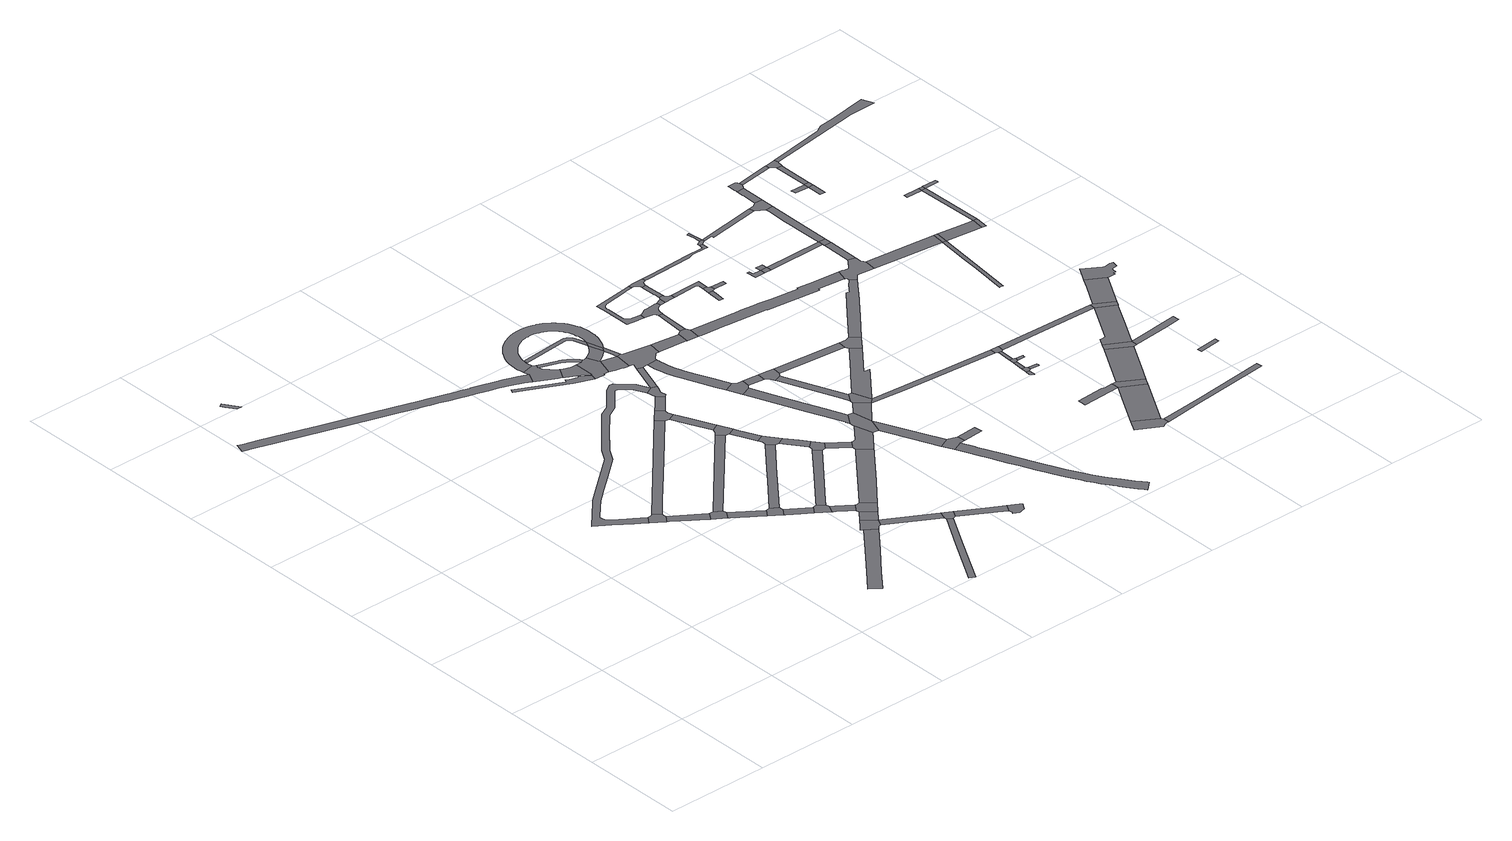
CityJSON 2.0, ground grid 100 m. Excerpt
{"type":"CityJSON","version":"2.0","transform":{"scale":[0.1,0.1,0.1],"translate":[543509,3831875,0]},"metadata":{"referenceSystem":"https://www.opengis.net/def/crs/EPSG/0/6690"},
"CityObjects":{
"road1":{"type":"Road","geometry":[{"type":"MultiSurface","lod":"1","boundaries":[[[0,1,2,3,4,5,6]]]}]},
"road2":{"type":"Road","geometry":[{"type":"MultiSurface","lod":"1","boundaries":[[[7,8,9,10,11,12,13]]]}]},
"road3":{"type":"Road","attributes":{"RoadStructureAttribute.sectionType":"1"},"geometry":[{"type":"MultiSurface","lod":"1","boundaries":[[[12,11,14,15,16,17,18]]]}]},
"road4":{"type":"Road","attributes":{"function":"3","RoadStructureAttribute.sectionType":"7"},"geometry":[{"type":"MultiSurface","lod":"1","boundaries":[[[19,20,21,22,23,24,25,26,27,28,29,30,31,32,33,34,35,36,37,38,39,40,41,42,43,44,45,46,47,48,49,50,51,52,53,54,55,56,57,58,59,60,61,62,63,64,65]]]}]},
"road5":{"type":"Road","geometry":[{"type":"MultiSurface","lod":"1","boundaries":[[[66,18,17,67,68,69]]]}]},
"road6":{"type":"Road","attributes":{"RoadStructureAttribute.sectionType":"1"},"geometry":[{"type":"MultiSurface","lod":"1","boundaries":[[[70,71,72,73,74,75,76,77,78]]]}]},
"road7":{"type":"Road","attributes":{"RoadStructureAttribute.sectionType":"1"},"geometry":[{"type":"MultiSurface","lod":"1","boundaries":[[[68,67,79,80,81,82,83]]]}]},
"road8":{"type":"Road","geometry":[{"type":"MultiSurface","lod":"1","boundaries":[[[84,83,82,85,86,87,88]]]}]},
"road9":{"type":"Road","attributes":{"RoadStructureAttribute.sectionType":"1"},"geometry":[{"type":"MultiSurface","lod":"1","boundaries":[[[89,90,91,92,93,94,95,96,97,98,99,100,101,102,103,104,105,106,107,108,109,110,111,112,10,9,113,114,115,116,117,118,119,120,121,122,123,124,125,126,127,128,129,130,131,132,133,134,135,136,137,138]]]}]},
"road10":{"type":"Road","attributes":{"RoadStructureAttribute.sectionType":"1"},"geometry":[{"type":"MultiSurface","lod":"1","boundaries":[[[139,140,141,7,13,142,143,144,145]]]}]},
"road11":{"type":"Road","attributes":{"RoadStructureAttribute.sectionType":"1"},"geometry":[{"type":"MultiSurface","lod":"1","boundaries":[[[87,86,146,147,148,149,150]]]}]},
"road12":{"type":"Road","geometry":[{"type":"MultiSurface","lod":"1","boundaries":[[[151,152,153,150,149,154,155,156]]]}]},
"road13":{"type":"Road","geometry":[{"type":"MultiSurface","lod":"1","boundaries":[[[157,158,159,160,70,78,161,162,163,164,165,166]]]}]},
"road14":{"type":"Road","attributes":{"RoadStructureAttribute.sectionType":"1"},"geometry":[{"type":"MultiSurface","lod":"1","boundaries":[[[167,168,66,69,169,170]]]}]},
"road15":{"type":"Road","attributes":{"RoadStructureAttribute.sectionType":"1"},"geometry":[{"type":"MultiSurface","lod":"1","boundaries":[[[171,172,173,174,175,176]]]}]},
"road16":{"type":"Road","attributes":{"RoadStructureAttribute.sectionType":"1"},"geometry":[{"type":"MultiSurface","lod":"1","boundaries":[[[177,178,155,154,179,180,181,182,183,184,185]]]}]},
"road17":{"type":"Road","attributes":{"RoadStructureAttribute.sectionType":"1"},"geometry":[{"type":"MultiSurface","lod":"1","boundaries":[[[186,157,166,187,188,189]]]}]},
"road18":{"type":"Road","attributes":{"RoadStructureAttribute.sectionType":"1"},"geometry":[{"type":"MultiSurface","lod":"1","boundaries":[[[190,191,192,84,88,193,194,195,196]]]}]},
"road19":{"type":"Road","geometry":[{"type":"MultiSurface","lod":"1","boundaries":[[[197,185,184,198,186,189,199,200]]]}]},
"road20":{"type":"Road","attributes":{"RoadStructureAttribute.sectionType":"1"},"geometry":[{"type":"MultiSurface","lod":"1","boundaries":[[[165,164,201,202]]]}]},
"road21":{"type":"Road","attributes":{"RoadStructureAttribute.sectionType":"1"},"geometry":[{"type":"MultiSurface","lod":"1","boundaries":[[[203,204,205,206,151,156,207,208,209]]]}]},
"road22":{"type":"Road","attributes":{"RoadStructureAttribute.sectionType":"1"},"geometry":[{"type":"MultiSurface","lod":"1","boundaries":[[[210,211,212,213,214,215,216,217,218,219,220,221,222,223,224]]]}]},
"road23":{"type":"Road","geometry":[{"type":"MultiSurface","lod":"1","boundaries":[[[202,201,171,176,225,226]]]}]},
"road24":{"type":"Road","geometry":[{"type":"MultiSurface","lod":"1","boundaries":[[[227,228,139,145,229,230,231,232]]]}]},
"road25":{"type":"Road","geometry":[{"type":"MultiSurface","lod":"1","boundaries":[[[233,234,235,236,237,65,64,238,239,240,241,242,243,244,245,246,247,248,249,250,251]]]}]},
"road26":{"type":"Road","attributes":{"RoadStructureAttribute.sectionType":"1"},"geometry":[{"type":"MultiSurface","lod":"1","boundaries":[[[252,253,254,230,229,255,256,257,258]]]}]},
"road27":{"type":"Road","geometry":[{"type":"MultiSurface","lod":"1","boundaries":[[[258,257,259,167,170,260,261]]]}]},
"road28":{"type":"Road","attributes":{"RoadStructureAttribute.sectionType":"1"},"geometry":[{"type":"MultiSurface","lod":"1","boundaries":[[[262,263,264,265,266,267,200,199,268,269,270,271,272,273,274]]]}]},
"road29":{"type":"Road","attributes":{"RoadStructureAttribute.sectionType":"1"},"geometry":[{"type":"MultiSurface","lod":"1","boundaries":[[[275,261,260,276,277,278]]]}]},
"road30":{"type":"Road","attributes":{"RoadStructureAttribute.sectionType":"1"},"geometry":[{"type":"MultiSurface","lod":"1","boundaries":[[[279,226,225,280,281,282]]]}]},
"road31":{"type":"Road","attributes":{"RoadStructureAttribute.sectionType":"1"},"geometry":[{"type":"MultiSurface","lod":"1","boundaries":[[[283,284,285,227,232,286,287]]]}]},
"road32":{"type":"Road","geometry":[{"type":"MultiSurface","lod":"1","boundaries":[[[278,277,288,289,290,190,196,291,292,293]]]}]},
"road33":{"type":"Road","attributes":{"function":"3","RoadStructureAttribute.sectionType":"7"},"geometry":[{"type":"MultiSurface","lod":"1","boundaries":[[[294,295,296,297,298,299,300,242,241,301,302,303,304,305,306,307,308,309,310]]]}]},
"road34":{"type":"Road","attributes":{"RoadStructureAttribute.sectionType":"1"},"geometry":[{"type":"MultiSurface","lod":"1","boundaries":[[[311,293,292,312,313]]]}]},
"road35":{"type":"Road","attributes":{"RoadStructureAttribute.sectionType":"1"},"geometry":[{"type":"MultiSurface","lod":"1","boundaries":[[[314,315,316,317,318,319,320,321,322,323,324,325,326,327,328,329,330,331,251,250,332,333,334,335,336,337,338,339,340,341,342,343]]]}]},
"road36":{"type":"Road","geometry":[{"type":"MultiSurface","lod":"1","boundaries":[[[138,137,283,287,344,345,346,347,348,349,350,351]]]}]},
"road37":{"type":"Road","geometry":[{"type":"MultiSurface","lod":"1","boundaries":[[[313,312,352,203,209,353,354]]]}]},
"road38":{"type":"Road","geometry":[{"type":"MultiSurface","lod":"1","boundaries":[[[355,356,357,343,342,358,310,309,224,223,359,360,361,362,363,364,365,366,367,368,369]]]}]},
"road39":{"type":"Road","geometry":[{"type":"MultiSurface","lod":"1","boundaries":[[[370,282,281,371,372,373,374,375,376,377,378]]]}]},
"road40":{"type":"Road","attributes":{"RoadStructureAttribute.sectionType":"1"},"geometry":[{"type":"MultiSurface","lod":"1","boundaries":[[[379,380,381,382,383,384,385,386,387,388,389,390,391,392,393,394,395,396,397,398,399,400,401,402]]]}]},
"road41":{"type":"Road","attributes":{"RoadStructureAttribute.sectionType":"1"},"geometry":[{"type":"MultiSurface","lod":"1","boundaries":[[[354,353,403,404]]]}]},
"road42":{"type":"Road","attributes":{"function":"3","RoadStructureAttribute.sectionType":"7"},"geometry":[{"type":"MultiSurface","lod":"1","boundaries":[[[405,406,407,408,409,410,411,412,413,414,415,416,417,418,419,420,421,422,423,424,425,426,427,428,429,430,431,432,433,434,435,436,437,438,439,440,441,442,443,444,445,446,447,448,449,450,451,452,453,454,455,456,457,458,459,460,461,235,234,462,463,464,465,466,467,468,469,470,471,472,473,474,475,476,477,478,479,480,481,482,483,484,485,486,487,488,489,490,491,492,493,494,495,496,497,498,499,500,501,502,503,504,505,506,507,508,402,509]]]}]},
"road43":{"type":"Road","attributes":{"RoadStructureAttribute.sectionType":"1"},"geometry":[{"type":"MultiSurface","lod":"1","boundaries":[[[510,138,351,511,512,513,514]]]}]},
"road44":{"type":"Road","attributes":{"function":"3","RoadStructureAttribute.sectionType":"1"},"geometry":[{"type":"MultiSurface","lod":"1","boundaries":[[[515,516,366,365,517,518,519,520,521,522,523,524,525]]]}]},
"road45":{"type":"Road","attributes":{"function":"3","RoadStructureAttribute.sectionType":"7"},"geometry":[{"type":"MultiSurface","lod":"1","boundaries":[[[401,526,527,528,529,530,369,368,531,532,533,534,535,536]]]}]},
"road46":{"type":"Road","geometry":[{"type":"MultiSurface","lod":"1","boundaries":[[[537,538,539,540,541,404,403,542,262,274,543,544]]]}]},
"road47":{"type":"Road","attributes":{"RoadStructureAttribute.sectionType":"1"},"geometry":[{"type":"MultiSurface","lod":"1","boundaries":[[[545,509,536,546,547,525,548]]]}]},
"road48":{"type":"Road","geometry":[{"type":"MultiSurface","lod":"1","boundaries":[[[402,401,536,509]]]}]},
"road49":{"type":"Road","attributes":{"RoadStructureAttribute.sectionType":"1"},"geometry":[{"type":"MultiSurface","lod":"1","boundaries":[[[549,550,551,552,553,554,555,556,557,558,559,560,561,562,563,564,565,566,567,568,569,570,571,572,573]]]}]},
"road50":{"type":"Road","geometry":[{"type":"MultiSurface","lod":"1","boundaries":[[[574,548,525,524,575,576,510,514,577,578,561,560,579,580,581,582,583,584]]]}]},
"road51":{"type":"Road","geometry":[{"type":"MultiSurface","lod":"1","boundaries":[[[585,573,572,586,587,588,589,590,591]]]}]},
"road52":{"type":"Road","attributes":{"RoadStructureAttribute.sectionType":"1"},"geometry":[{"type":"MultiSurface","lod":"1","boundaries":[[[592,593,594,587,586,595,596,597,598,599,600,601,602]]]}]},
"road53":{"type":"Road","geometry":[{"type":"MultiSurface","lod":"1","boundaries":[[[603,602,601,537,544,604,605,606]]]}]},
"road54":{"type":"Road","attributes":{"RoadStructureAttribute.sectionType":"1"},"geometry":[{"type":"MultiSurface","lod":"1","boundaries":[[[607,608,609,605,604,610,611,612,613,614]]]}]},
"road55":{"type":"Road","attributes":{"RoadStructureAttribute.sectionType":"1"},"geometry":[{"type":"MultiSurface","lod":"1","boundaries":[[[615,591,590,616,617]]]}]},
"road56":{"type":"Road","geometry":[{"type":"MultiSurface","lod":"1","boundaries":[[[614,613,618,619,620,621]]]}]},
"road57":{"type":"Road","attributes":{"RoadStructureAttribute.sectionType":"1"},"geometry":[{"type":"MultiSurface","lod":"1","boundaries":[[[622,606,605,623]]]}]},
"road58":{"type":"Road","attributes":{"function":"3","RoadStructureAttribute.sectionType":"1"},"geometry":[{"type":"MultiSurface","lod":"1","boundaries":[[[624,625,626,584,583,627,628,629,630]]]}]},
"road59":{"type":"Road","geometry":[{"type":"MultiSurface","lod":"1","boundaries":[[[631,617,616,632,633,634,635,636]]]}]},
"road60":{"type":"Road","attributes":{"RoadStructureAttribute.sectionType":"1"},"geometry":[{"type":"MultiSurface","lod":"1","boundaries":[[[637,634,633,638,639,640,641,642]]]}]},
"road61":{"type":"Road","attributes":{"RoadStructureAttribute.sectionType":"1"},"geometry":[{"type":"MultiSurface","lod":"1","boundaries":[[[643,644,645,646,647,648,649,650,651,652,653,654,655,656,657,658,659,660,619,618,661,662,663,664,665,666,667,668,669,670,671,672,673,674,675,676,677,678,679,680,681,682,683,684,685,686]]]}]},
"road62":{"type":"Road","geometry":[{"type":"MultiSurface","lod":"1","boundaries":[[[642,641,622,623,687,688]]]}]},
"road63":{"type":"Road","geometry":[{"type":"MultiSurface","lod":"1","boundaries":[[[689,690,691,621,620]]]}]},
"road64":{"type":"Road","geometry":[{"type":"MultiSurface","lod":"1","boundaries":[[[692,693,694,630,629,695,696,697]]]}]},
"road65":{"type":"Road","attributes":{"RoadStructureAttribute.sectionType":"1"},"geometry":[{"type":"MultiSurface","lod":"1","boundaries":[[[698,692,697,699,700,701,702]]]}]},
"road66":{"type":"Road","attributes":{"RoadStructureAttribute.sectionType":"1"},"geometry":[{"type":"MultiSurface","lod":"1","boundaries":[[[703,704,705,706,707,708,709,710,711,712,713,714,715,716,717,718,719,720,721,722,723,724,725,726,727,728,729,730,731,732,733,734,735,736,737]]]}]},
"road67":{"type":"Road","geometry":[{"type":"MultiSurface","lod":"1","boundaries":[[[738,739,740,741,742,743,744,745,715,714,746,747,698,702,748,749,750,751,752,753,754,755]]]}]},
"road68":{"type":"Road","attributes":{"RoadStructureAttribute.sectionType":"1"},"geometry":[{"type":"MultiSurface","lod":"1","boundaries":[[[756,636,635,757,758,759]]]}]},
"road69":{"type":"Road","attributes":{"RoadStructureAttribute.sectionType":"1"},"geometry":[{"type":"MultiSurface","lod":"1","boundaries":[[[760,761,762,688,687,763,764,765,766,767,768,769,770]]]}]},
"road70":{"type":"Road","attributes":{"RoadStructureAttribute.sectionType":"1"},"geometry":[{"type":"MultiSurface","lod":"1","boundaries":[[[771,772,755,754,773,774,775]]]}]},
"road71":{"type":"Road","geometry":[{"type":"MultiSurface","lod":"1","boundaries":[[[776,777,778,779,780,781,782,771,775,783,784,785]]]}]},
"road72":{"type":"Road","attributes":{"RoadStructureAttribute.sectionType":"1"},"geometry":[{"type":"MultiSurface","lod":"1","boundaries":[[[786,787,788,789,790,791,792,793,781,780]]]}]},
"road73":{"type":"Road","geometry":[{"type":"MultiSurface","lod":"1","boundaries":[[[794,795,703,737,796,797,798,799,800,789,788,801,802,803,804,805,806,807,808]]]}]},
"road74":{"type":"Road","attributes":{"RoadStructureAttribute.sectionType":"1"},"geometry":[{"type":"MultiSurface","lod":"1","boundaries":[[[809,810,687,623,811,812,813,814,815]]]}]},
"road75":{"type":"Road","attributes":{"RoadStructureAttribute.sectionType":"1"},"geometry":[{"type":"MultiSurface","lod":"1","boundaries":[[[816,817,818,785,784,819,820,821,822,823,824,825,826,827]]]}]},
"road76":{"type":"Road","geometry":[{"type":"MultiSurface","lod":"1","boundaries":[[[828,829,759,758,830,831,760,770,832]]]}]},
"road77":{"type":"Road","attributes":{"RoadStructureAttribute.sectionType":"1"},"geometry":[{"type":"MultiSurface","lod":"1","boundaries":[[[833,834,835,836,837,838]]]}]},
"road78":{"type":"Road","geometry":[{"type":"MultiSurface","lod":"1","boundaries":[[[826,833,838,839,840,841,842,827]]]}]},
"road79":{"type":"Road","attributes":{"function":"3","RoadStructureAttribute.sectionType":"1"},"geometry":[{"type":"MultiSurface","lod":"1","boundaries":[[[843,844,845,846,847,848,849,850,851,852,853,854,855,856,857,858,696,695,859,860,861,862,863,864,865,866,867,868,869,870,871,872,873,874]]]}]},
"road80":{"type":"Road","geometry":[{"type":"MultiSurface","lod":"1","boundaries":[[[875,876,840,839]]]}]},
"road81":{"type":"Road","geometry":[{"type":"MultiSurface","lod":"1","boundaries":[[[877,878,879,880,881,882,883,884,885]]]}]},
"road82":{"type":"Road","attributes":{"RoadStructureAttribute.sectionType":"1"},"geometry":[{"type":"MultiSurface","lod":"1","boundaries":[[[886,887,888,889,890,794,808,891,892,893,894,895,896]]]}]},
"road83":{"type":"Road","geometry":[{"type":"MultiSurface","lod":"1","boundaries":[[[897,898,899,900,901,902]]]}]},
"road84":{"type":"Road","geometry":[{"type":"MultiSurface","lod":"1","boundaries":[[[903,904,905,906,907,908]]]}]},
"road85":{"type":"Road","geometry":[{"type":"MultiSurface","lod":"1","boundaries":[[[909,897,902,910,911,912,913,914,915,916]]]}]},
"road86":{"type":"Road","attributes":{"RoadStructureAttribute.sectionType":"1"},"geometry":[{"type":"MultiSurface","lod":"1","boundaries":[[[917,909,916,918]]]}]},
"road87":{"type":"Road","attributes":{"RoadStructureAttribute.sectionType":"1"},"geometry":[{"type":"MultiSurface","lod":"1","boundaries":[[[919,920,921,922,923,924,925,926,927,928,929,828,832,930,931,932,933]]]}]},
"road88":{"type":"Road","attributes":{"function":"3","RoadStructureAttribute.sectionType":"1"},"geometry":[{"type":"MultiSurface","lod":"1","boundaries":[[[907,934,877,885,935,936]]]}]},
"road89":{"type":"Road","geometry":[{"type":"MultiSurface","lod":"1","boundaries":[[[937,917,918,938,939,940,941,942,943,944]]]}]},
"road90":{"type":"Road","attributes":{"RoadStructureAttribute.sectionType":"1"},"geometry":[{"type":"MultiSurface","lod":"1","boundaries":[[[945,946,947,948,913,912]]]}]},
"road91":{"type":"Road","attributes":{"RoadStructureAttribute.sectionType":"1"},"geometry":[{"type":"MultiSurface","lod":"1","boundaries":[[[949,950,951,952,953,954]]]}]},
"road92":{"type":"Road","attributes":{"RoadStructureAttribute.sectionType":"1"},"geometry":[{"type":"MultiSurface","lod":"1","boundaries":[[[955,937,944,956]]]}]},
"road93":{"type":"Road","attributes":{"RoadStructureAttribute.sectionType":"1"},"geometry":[{"type":"MultiSurface","lod":"1","boundaries":[[[957,958,959,960,941,940]]]}]},
"road94":{"type":"Road","geometry":[{"type":"MultiSurface","lod":"1","boundaries":[[[815,814,961,955,956,962,963,964]]]}]},
"road95":{"type":"Road","attributes":{"RoadStructureAttribute.sectionType":"1"},"geometry":[{"type":"MultiSurface","lod":"1","boundaries":[[[965,954,953,966]]]}]},
"road96":{"type":"Road","geometry":[{"type":"MultiSurface","lod":"1","boundaries":[[[967,968,954,965]]]}]},
"road97":{"type":"Road","geometry":[{"type":"MultiSurface","lod":"1","boundaries":[[[969,970,971,886,896,972,973]]]}]},
"road98":{"type":"Road","geometry":[{"type":"MultiSurface","lod":"1","boundaries":[[[974,908,907,936,975,976,977]]]}]},
"road99":{"type":"Road","geometry":[{"type":"MultiSurface","lod":"1","boundaries":[[[978,979,980,981,970,969]]]}]},
"road100":{"type":"Road","attributes":{"RoadStructureAttribute.sectionType":"1"},"geometry":[{"type":"MultiSurface","lod":"1","boundaries":[[[982,965,966,983]]]}]},
"road101":{"type":"Road","attributes":{"function":"3","RoadStructureAttribute.sectionType":"1"},"geometry":[{"type":"MultiSurface","lod":"1","boundaries":[[[984,985,977,976,986,987,988]]]}]},
"road102":{"type":"Road","attributes":{"RoadStructureAttribute.sectionType":"1"},"geometry":[{"type":"MultiSurface","lod":"1","boundaries":[[[989,990,991,992,883,882,993,994,995,996]]]}]},
"road103":{"type":"Road","geometry":[{"type":"MultiSurface","lod":"1","boundaries":[[[997,998,999,1000,1001,1002,874,873,1003,1004,1005,1006,1007,1008,1009,1010,1011,919,933,1012,1013,1014,1015,1016,1017,1018,1019]]]}]},
"road104":{"type":"Road","attributes":{"RoadStructureAttribute.sectionType":"1"},"geometry":[{"type":"MultiSurface","lod":"1","boundaries":[[[1020,969,973,1021,1022,1023,1024]]]}]},
"road105":{"type":"Road","attributes":{"RoadStructureAttribute.sectionType":"1"},"geometry":[{"type":"MultiSurface","lod":"1","boundaries":[[[1025,964,963,1026,1027,1028,1029]]]}]},
"road106":{"type":"Road","geometry":[{"type":"MultiSurface","lod":"1","boundaries":[[[1030,984,988,1031,1032,1033]]]}]},
"road107":{"type":"Road","attributes":{"RoadStructureAttribute.sectionType":"1"},"geometry":[{"type":"MultiSurface","lod":"1","boundaries":[[[1034,997,1019,1035]]]}]},
"road108":{"type":"Road","geometry":[{"type":"MultiSurface","lod":"1","boundaries":[[[982,983,1036,1034,1035,1037,1038]]]}]},
"road109":{"type":"Road","attributes":{"RoadStructureAttribute.sectionType":"1"},"geometry":[{"type":"MultiSurface","lod":"1","boundaries":[[[1039,1040,1041,1042,1043,1044,1045,982,1038,1046,1047]]]}]},
"road110":{"type":"Road","attributes":{"function":"3","RoadStructureAttribute.sectionType":"1"},"geometry":[{"type":"MultiSurface","lod":"1","boundaries":[[[1028,1048,1049,1050,1051,1052,1030,1033,1053,1054,1055,1056,1057]]]}]},
"road111":{"type":"Road","geometry":[{"type":"MultiSurface","lod":"1","boundaries":[[[1058,1059,1020,1024,1060,1061,1039,1047,1062]]]}]},
"road112":{"type":"Road","attributes":{"function":"3","RoadStructureAttribute.sectionType":"1"},"geometry":[{"type":"MultiSurface","lod":"1","boundaries":[[[1063,1016,1015,1064,1065,1066,1067]]]}]},
"road113":{"type":"Road","attributes":{"RoadStructureAttribute.sectionType":"1"},"geometry":[{"type":"MultiSurface","lod":"1","boundaries":[[[1068,1069,1070,1071,1058,1062,1072]]]}]},
"road114":{"type":"Road","attributes":{"RoadStructureAttribute.sectionType":"1"},"geometry":[{"type":"MultiSurface","lod":"1","boundaries":[[[1073,1033,1032,1074,1075,1076]]]}]},
"road115":{"type":"Road","geometry":[{"type":"MultiSurface","lod":"1","boundaries":[[[1077,1078,1079,1080,1081]]]}]},
"road116":{"type":"Road","geometry":[{"type":"MultiSurface","lod":"1","boundaries":[[[1082,1083,1084,1085,1068,1072,1086,1087,1088,1089,1090,1091]]]}]},
"road117":{"type":"Road","attributes":{"RoadStructureAttribute.sectionType":"1"},"geometry":[{"type":"MultiSurface","lod":"1","boundaries":[[[1066,1092,1093,1094,1095,1096,1097]]]}]},
"road118":{"type":"Road","geometry":[{"type":"MultiSurface","lod":"1","boundaries":[[[1098,1029,1028,1057,1099,1100]]]}]},
"road119":{"type":"Road","geometry":[{"type":"MultiSurface","lod":"1","boundaries":[[[1067,1066,1097,1101]]]}]},
"road120":{"type":"Road","attributes":{"RoadStructureAttribute.sectionType":"1"},"geometry":[{"type":"MultiSurface","lod":"1","boundaries":[[[1102,1089,1088,1103]]]}]},
"road121":{"type":"Road","attributes":{"function":"3","RoadStructureAttribute.sectionType":"1"},"geometry":[{"type":"MultiSurface","lod":"1","boundaries":[[[1104,1105,1100,1099,1106,1107,1108]]]}]},
"road122":{"type":"Road","geometry":[{"type":"MultiSurface","lod":"1","boundaries":[[[1109,1110,1111,1112]]]}]},
"road123":{"type":"Road","attributes":{"RoadStructureAttribute.sectionType":"1"},"geometry":[{"type":"MultiSurface","lod":"1","boundaries":[[[1111,1113,1114,1115]]]}]},
"road124":{"type":"Road","geometry":[{"type":"MultiSurface","lod":"1","boundaries":[[[1116,1112,1111,1115,1117]]]}]},
"road125":{"type":"Road","attributes":{"function":"3","RoadStructureAttribute.sectionType":"1"},"geometry":[{"type":"MultiSurface","lod":"1","boundaries":[[[1118,1119,1101,1097,1120,1121,1122,1123]]]}]},
"road126":{"type":"Road","attributes":{"RoadStructureAttribute.sectionType":"1"},"geometry":[{"type":"MultiSurface","lod":"1","boundaries":[[[1124,1125,1116,1117,1126,1127]]]}]},
"road127":{"type":"Road","geometry":[{"type":"MultiSurface","lod":"1","boundaries":[[[1128,1129,1130,1102,1103,1131,1132,1124,1127,1133,1134,1135,1136]]]}]},
"road128":{"type":"Road","geometry":[{"type":"MultiSurface","lod":"1","boundaries":[[[1137,1138,1104,1108,1139,1140,1141,1142,1143,1144,1145,1146,1147,1148,1149,1150]]]}]},
"road129":{"type":"Road","geometry":[{"type":"MultiSurface","lod":"1","boundaries":[[[1123,1122,1151,1152,1153]]]}]},
"road130":{"type":"Road","attributes":{"RoadStructureAttribute.sectionType":"1"},"geometry":[{"type":"MultiSurface","lod":"1","boundaries":[[[1154,1155,1156,1157,1158,1159]]]}]},
"road131":{"type":"Road","attributes":{"RoadStructureAttribute.sectionType":"1"},"geometry":[{"type":"MultiSurface","lod":"1","boundaries":[[[1160,1159,1123,1153]]]}]},
"road132":{"type":"Road","geometry":[{"type":"MultiSurface","lod":"1","boundaries":[[[1161,1154,1159,1160,1162,1163,1164]]]}]},
"road133":{"type":"Road","geometry":[{"type":"MultiSurface","lod":"1","boundaries":[[[1165,1166,1167,1168,1164,1163]]]}]},
"road134":{"type":"Road","attributes":{"RoadStructureAttribute.sectionType":"1"},"geometry":[{"type":"MultiSurface","lod":"1","boundaries":[[[1169,1170,1171,1172,1173,1174,1128,1136,1175,1176,1177]]]}]}
},
"vertices":[
[338,6100,0],[339,6099,0],[350,6083,0],[407,6000,0],[455,5995,0],[357,6141,0],[325,6119,0],
[1900,2506,0],[1887,2493,0],[1846,2487,0],[1799,2421,0],[1917,2338,0],[1966,2407,0],[1963,2448,0],
[1933,2327,0],[2084,2220,0],[2199,2137,0],[2215,2125,0],[2265,2195,0],
[2562,4783,0],[2548,4788,0],[2479,4817,0],[2423,4838,0],[2360,4858,0],[2275,4885,0],[2149,4924,0],[2062,4949,0],[2061,4949,0],[1977,4974,0],[1939,4986,0],[1669,5070,0],[1637,5080,0],[1497,5123,0],[1401,5152,0],[1191,5218,0],[755,5353,0],[587,5404,0],[213,5524,0],[80,5564,0],[35,5579,0],[6,5484,0],[124,5448,0],[288,5396,0],[537,5320,0],[945,5191,0],[1160,5126,0],[1384,5053,0],[1444,5034,0],[1632,4977,0],[1638,4975,0],[1733,4946,0],[1735,4946,0],[1798,4924,0],[1883,4899,0],[1956,4876,0],[2024,4854,0],[2036,4851,0],[2112,4828,0],[2148,4817,0],[2174,4809,0],[2179,4808,0],[2241,4790,0],[2340,4753,0],[2448,4708,0],[2512,4677,0],[2569,4780,0],
[2307,2197,0],[2331,2043,0],[2381,2114,0],[2376,2151,0],
[3057,1157,0],[2793,840,0],[2572,571,0],[2479,459,0],[2573,382,0],[2573,383,0],[2737,580,0],[2948,833,0],[3157,1085,0],
[2347,2031,0],[2482,1936,0],[2585,1862,0],[2601,1850,0],[2651,1920,0],
[2690,1926,0],[2656,1812,0],[2712,1771,0],[2762,1841,0],[2758,1881,0],
[3164,3992,0],[3126,4076,0],[3060,4138,0],[2984,4209,0],[2952,4213,0],[2882,4165,0],[2712,3975,0],[2609,3924,0],[2437,3732,0],[2242,3513,0],[2169,3392,0],[1801,3092,0],[1676,2988,0],[1671,2984,0],[1667,2981,0],[1658,2971,0],[1525,2827,0],[1421,2718,0],[1406,2702,0],[1545,2603,0],[1621,2549,0],[1662,2520,0],[1698,2494,0],[1784,2432,0],[1744,2559,0],[1661,2618,0],[1648,2628,0],[1553,2696,0],[1546,2745,0],[1545,2755,0],[1659,2876,0],[1717,2938,0],[1765,2977,0],[1850,3047,0],[2011,3179,0],[2219,3351,0],[2289,3466,0],[2337,3521,0],[2456,3656,0],[2649,3871,0],[2755,3925,0],[2827,4005,0],[2929,4118,0],[2938,4118,0],[2968,4115,0],[2970,4115,0],[3059,4028,0],[3077,3991,0],[3111,3917,0],[3181,3954,0],
[2871,3561,0],[2684,3358,0],[2278,2915,0],[2106,2603,0],[2369,2889,0],[2699,3247,0],[2934,3502,0],
[2726,1762,0],[2778,1726,0],[2830,1689,0],[2920,1624,0],[2970,1694,0],
[3011,1702,0],[3008,1699,0],[2995,1697,0],[3039,1539,0],[3080,1615,0],[3074,1655,0],
[3130,1289,0],[3070,1217,0],[3035,1176,0],[3047,1166,0],[3184,1117,0],[3198,1119,0],[3206,1121,0],[3209,1121,0],[3248,1191,0],[3246,1192,0],
[3097,3056,0],[2726,2651,0],[2830,2645,0],[3157,3000,0],
[3678,824,0],[3482,488,0],[3219,30,0],[3269,0,0],[3519,439,0],[3725,796,0],
[3120,1587,0],[3091,1607,0],[3050,1532,0],[3071,1517,0],[3150,1461,0],[3176,1444,0],[3189,1435,0],[3205,1424,0],[3258,1489,0],
[3211,1386,0],[3253,1200,0],[3259,1208,0],[3327,1288,0],
[3313,2674,0],[3013,2313,0],[2963,2253,0],[3024,2202,0],[3035,2215,0],[3077,2265,0],[3369,2616,0],
[3263,1485,0],[3207,1415,0],[3415,1393,0],[3301,1489,0],
[3673,850,0],[3705,927,0],
[3547,2349,0],[3290,2040,0],[3055,1756,0],[3046,1745,0],[3116,1704,0],[3366,2003,0],[3608,2298,0],
[2850,4488,0],[2837,4470,0],[2817,4482,0],[2791,4493,0],[2767,4502,0],[2739,4513,0],[2732,4516,0],[2721,4494,0],[2295,4701,0],[2284,4667,0],[2412,4605,0],[2616,4499,0],[2747,4435,0],[2933,4367,0],[2944,4425,0],
[3756,803,0],[3797,874,0],
[2975,3672,0],[2888,3580,0],[2975,3494,0],[3053,3528,0],[3033,3574,0],[3037,3615,0],
[2678,4857,0],[2671,4860,0],[2554,4836,0],[2556,4826,0],[2560,4810,0],[2572,4646,0],[2655,4603,0],[2708,4576,0],[2742,4561,0],[2806,4668,0],[2771,4694,0],[2753,4711,0],[2741,4724,0],[2726,4741,0],[2719,4751,0],[2702,4778,0],[2692,4798,0],[2687,4809,0],[2703,4846,0],
[3197,3206,0],[3190,3221,0],[3108,3404,0],[2984,3474,0],[3052,3322,0],[3138,3130,0],[3214,3168,0],
[3129,3091,0],[3198,2996,0],[3275,3031,0],
[3826,2124,0],[3800,2093,0],[3589,1838,0],[3391,1599,0],[3358,1558,0],[3331,1526,0],[3450,1434,0],[3475,1464,0],[3507,1503,0],[3631,1651,0],[3893,1965,0],[3918,1996,0],[3943,2026,0],
[3285,3007,0],[3267,2842,0],[3305,2758,0],[3382,2793,0],
[4068,717,0],[4069,622,0],[4148,576,0],[4189,646,0],
[3121,3831,0],[3118,3827,0],[3033,3735,0],[3085,3666,0],[3183,3773,0],
[3321,2722,0],[3320,2701,0],[3319,2681,0],[3371,2616,0],[3409,2615,0],[3484,2654,0],
[2923,4629,0],[2922,4629,0],[2895,4633,0],[2872,4638,0],[2856,4644,0],[2836,4650,0],[2831,4652,0],[2756,4549,0],[2758,4548,0],[2789,4532,0],[2814,4517,0],[2848,4501,0],[2906,4466,0],[2908,4465,0],[2945,4438,0],[2952,4434,0],[2956,4628,0],
[3567,2543,0],[3563,2406,0],[3627,2463,0],
[3033,4671,0],[3021,4684,0],[3008,4698,0],[2995,4711,0],[2991,4715,0],[2989,4717,0],[2971,4732,0],[2969,4733,0],[2955,4742,0],[2937,4753,0],[2926,4758,0],[2924,4759,0],[2916,4763,0],[2902,4769,0],[2901,4769,0],[2892,4773,0],[2884,4776,0],[2724,4837,0],[2695,4806,0],[2709,4800,0],[2877,4736,0],[2899,4726,0],[2918,4717,0],[2934,4708,0],[2945,4701,0],[2964,4686,0],[2979,4670,0],[3003,4645,0],[3012,4632,0],[3044,4657,0],
[3203,3793,0],[3206,3797,0],[3203,3819,0],[3199,3846,0],[3198,3852,0],[3199,3854,0],[3225,3903,0],[3236,3936,0],
[3563,2369,0],[3648,2300,0],[3698,2369,0],
[3058,4643,0],[3055,4642,0],[3051,4648,0],[2988,4629,0],[3027,4356,0],[3033,4365,0],[3029,4368,0],[3036,4376,0],[3046,4370,0],[3071,4370,0],[3086,4369,0],[3138,4534,0],[3135,4536,0],[3132,4542,0],[3090,4655,0],
[4284,590,0],[4158,545,0],[4151,534,0],[4145,523,0],[4197,494,0],[4211,497,0],[4234,503,0],[4264,510,0],[4305,578,0],
[3245,4854,0],[3229,4911,0],[3219,4942,0],[3209,4958,0],[3199,4969,0],[3187,4980,0],[3172,4989,0],[3157,4996,0],[3145,4999,0],[3125,4998,0],[2675,4963,0],[2674,4955,0],[2672,4940,0],[2671,4922,0],[3111,4958,0],[3133,4960,0],[3146,4958,0],[3159,4951,0],[3171,4942,0],[3179,4931,0],[3185,4918,0],[3221,4790,0],[3224,4782,0],[3249,4842,0],
[3823,2161,0],[3878,2228,0],
[3303,4682,0],[3329,4724,0],[3351,4772,0],[3355,4782,0],[3359,4794,0],[3367,4820,0],[3371,4840,0],[3373,4854,0],[3376,4866,0],[3377,4877,0],[3379,4890,0],[3377,4962,0],[3376,4986,0],[3376,4987,0],[3363,5040,0],[3358,5053,0],[3354,5065,0],[3334,5112,0],[3319,5141,0],[3301,5170,0],[3284,5190,0],[3255,5219,0],[3229,5244,0],[3208,5260,0],[3168,5288,0],[3119,5309,0],[3112,5312,0],[3088,5323,0],[3072,5327,0],[3053,5332,0],[3024,5337,0],[2986,5341,0],[2952,5342,0],[2937,5340,0],[2885,5335,0],[2841,5325,0],[2820,5317,0],[2800,5310,0],[2771,5297,0],[2763,5294,0],[2729,5273,0],[2704,5256,0],[2676,5230,0],[2644,5197,0],[2619,5166,0],[2602,5140,0],[2580,5101,0],[2577,5096,0],[2559,5052,0],[2549,5000,0],[2546,4981,0],[2544,4954,0],[2543,4942,0],[2543,4929,0],[2544,4896,0],[2548,4866,0],[2550,4855,0],[2668,4884,0],[2665,4908,0],[2665,4912,0],[2666,4940,0],[2667,4955,0],[2674,4991,0],[2675,4996,0],[2686,5027,0],[2705,5069,0],[2718,5092,0],[2743,5122,0],[2767,5147,0],[2787,5163,0],[2799,5170,0],[2803,5173,0],[2811,5178,0],[2842,5195,0],[2871,5206,0],[2908,5215,0],[2926,5217,0],[2943,5217,0],[2952,5218,0],[2969,5218,0],[3005,5217,0],[3053,5203,0],[3085,5191,0],[3090,5189,0],[3119,5173,0],[3143,5156,0],[3171,5130,0],[3193,5108,0],[3205,5090,0],[3220,5064,0],[3222,5060,0],[3235,5031,0],[3245,5005,0],[3249,4992,0],[3250,4989,0],[3252,4972,0],[3252,4961,0],[3255,4961,0],[3256,4952,0],[3259,4940,0],[3261,4912,0],[3259,4898,0],[3256,4870,0],[3250,4844,0],[3297,4674,0],
[3292,4251,0],[3242,3953,0],[3246,3965,0],[3342,4226,0],[3344,4232,0],
[3297,4503,0],[3213,4518,0],[3101,4365,0],[3121,4359,0],[3142,4353,0],[3170,4345,0],[3198,4338,0],[3222,4332,0],[3251,4327,0],[3273,4324,0],[3298,4503,0],
[3207,4757,0],[3188,4730,0],[3170,4709,0],[3145,4688,0],[3111,4666,0],[3150,4550,0],[3186,4571,0],[3213,4590,0],[3237,4609,0],[3251,4621,0],[3266,4638,0],
[4055,2399,0],[4053,2396,0],[4052,2395,0],[3917,2232,0],[3879,2227,0],[3823,2159,0],[4054,2158,0],[4102,2218,0],
[3299,4667,0],[3268,4631,0],[3282,4571,0],[3339,4513,0],
[3664,3717,0],[3608,3855,0],[3575,3934,0],[3558,3981,0],[3545,4017,0],[3535,4053,0],[3526,4091,0],[3518,4128,0],[3513,4161,0],[3509,4196,0],[3508,4214,0],[3506,4241,0],[3397,4232,0],[3399,4192,0],[3404,4152,0],[3409,4111,0],[3419,4060,0],[3427,4027,0],[3437,3994,0],[3451,3949,0],[3470,3901,0],[3502,3823,0],[3590,3601,0],[3626,3514,0],[3728,3556,0],
[3344,4495,0],[3284,4322,0],[3318,4320,0],[3381,4242,0],[3392,4235,0],[3507,4251,0],[3507,4265,0],[3565,4323,0],[3600,4319,0],[3601,4323,0],[3622,4449,0],
[3765,3532,0],[3684,3371,0],[3787,3413,0],[3790,3417,0],[3797,3427,0],[3811,3446,0],[3819,3526,0],
[4048,2766,0],[3976,2944,0],[3874,3199,0],[3717,3289,0],[3906,2818,0],[4040,2488,0],[4041,2485,0],[4048,2469,0],[4051,2461,0],[4055,2451,0],[4130,2560,0],
[4136,2559,0],[4159,2210,0],[4215,2356,0],[4180,2552,0],
[4384,1969,0],[4288,2187,0],[4237,2304,0],[4174,2174,0],[4188,2143,0],[4281,1929,0],[4387,1686,0],[4488,1730,0],
[3924,3515,0],[3973,3428,0],[3981,3509,0],
[4436,1573,0],[4536,1617,0],[4590,1621,0],[4584,1702,0],
[4280,2671,0],[4392,2564,0],
[3890,4411,0],[3836,4418,0],[3684,4438,0],[3666,4316,0],[3864,4296,0],[3887,4293,0],[3901,4410,0],
[4041,3503,0],[4006,3405,0],[4028,3351,0],[4105,3383,0],[4129,3413,0],[4137,3494,0],
[4333,2808,0],[4043,3316,0],[4258,2778,0],[4264,2763,0],[4286,2709,0],[4338,2793,0],
[5297,138,0],[5267,175,0],[5232,223,0],[5196,269,0],[5162,320,0],[5119,383,0],[5085,437,0],[5032,525,0],[5013,560,0],[4963,655,0],[4923,736,0],[4887,817,0],[4825,957,0],[4789,1039,0],[4768,1086,0],[4682,1282,0],[4598,1475,0],[4589,1496,0],[4479,1474,0],[4522,1375,0],[4568,1271,0],[4601,1195,0],[4635,1116,0],[4670,1036,0],[4704,958,0],[4740,878,0],[4765,819,0],[4793,754,0],[4826,685,0],[4855,625,0],[4885,567,0],[4908,525,0],[4932,481,0],[4964,427,0],[4996,373,0],[5033,312,0],[5050,286,0],[5072,256,0],[5081,244,0],[5116,195,0],[5173,112,0],[5205,68,0],[5221,46,0],[5308,124,0],
[4438,2611,0],[4376,2786,0],
[4793,1635,0],[4787,1704,0],[4785,1712,0],
[3949,4445,0],[3946,4443,0],[3902,4411,0],[4001,4279,0],[4015,4397,0],[3994,4438,0],
[3969,4740,0],[3994,4440,0],[3996,4476,0],[4007,4648,0],[4013,4737,0],
[4082,5239,0],[4049,5234,0],[4011,5229,0],[3707,5189,0],[3679,5185,0],[3680,5106,0],[3683,4825,0],[3683,4811,0],[3740,4804,0],[3795,4797,0],[3798,4797,0],[3856,4790,0],[3863,4842,0],[3828,4846,0],[3825,4847,0],[3782,4852,0],[3770,4853,0],[3758,4858,0],[3745,4866,0],[3735,4876,0],[3722,4893,0],[3720,4903,0],[3719,4913,0],[3715,5085,0],[3716,5094,0],[3718,5108,0],[3722,5125,0],[3732,5138,0],[3743,5145,0],[3752,5151,0],[3758,5153,0],[3777,5161,0],[3997,5192,0],[4029,5196,0],[4086,5204,0],
[4067,4889,0],[4002,4883,0],[3962,4883,0],[3945,4880,0],[3935,4878,0],[3925,4873,0],[3895,4857,0],[3870,4844,0],[3878,4787,0],[3955,4778,0],[4016,4778,0],[4018,4786,0],[4028,4809,0],[4038,4824,0],[4055,4836,0],[4078,4844,0],[4091,4847,0],[4082,4889,0],
[4434,3465,0],[4462,3379,0],[4799,3348,0],[4807,3429,0],
[4814,3311,0],[4586,3037,0],[4552,2997,0],[4441,2614,0],[4449,2624,0],[4589,2790,0],[4676,2894,0],[4730,2959,0],[4672,2962,0],[4665,2963,0],[4896,3244,0],
[4142,4915,0],[4134,4911,0],[4103,4849,0],[4125,4852,0],[4145,4853,0],
[4237,4903,0],[4217,4910,0],[4204,4920,0],[4199,4933,0],[4199,4943,0],[4159,4942,0],[4154,4932,0],[4229,4857,0],[4254,4858,0],[4252,4898,0],
[4197,5004,0],[4195,5105,0],[4197,5153,0],[4152,5152,0],[4152,5143,0],[4156,5008,0],[4156,4992,0],[4159,4955,0],
[4240,5248,0],[4126,5244,0],[4101,5204,0],[4119,5199,0],[4132,5192,0],[4139,5185,0],[4149,5170,0],[4197,5167,0],[4197,5170,0],[4202,5188,0],[4207,5195,0],[4211,5200,0],[4219,5205,0],[4231,5208,0],[4241,5211,0],
[5210,2546,0],[4441,2610,0],[4414,2561,0],[4436,2559,0],[4728,2529,0],[5673,2453,0],[5677,2514,0],
[4567,4909,0],[4429,4905,0],[4272,4896,0],[4477,4868,0],[4495,4871,0],[4507,4868,0],[4512,4866,0],[4517,4858,0],[4520,4848,0],[4520,4838,0],[4517,4805,0],[4560,4801,0],
[4920,3437,0],[4881,3421,0],[4807,3327,0],[4811,3318,0],[4999,3370,0],
[4511,4722,0],[4508,4695,0],[4499,4577,0],[4538,4573,0],[4547,4672,0],[4551,4719,0],
[4588,4737,0],[4583,4779,0],[4576,4779,0],[4563,4789,0],
[5332,4261,0],[5234,4272,0],[5107,4286,0],[5105,4275,0],[4879,4301,0],[4822,4307,0],[4766,4316,0],[4710,4327,0],[4708,4327,0],[4661,4332,0],[4537,4346,0],[4517,4348,0],[4481,4350,0],[4454,4353,0],[4032,4394,0],[4016,4396,0],[4033,4275,0],[4296,4249,0],[4298,4249,0],[4300,4252,0],[4418,4240,0],[4695,4210,0],[4702,4209,0],[4702,4199,0],[4953,4171,0],[5219,4140,0],[5225,4140,0],[5227,4157,0],[5228,4161,0],[5473,4133,0],[5494,4130,0],[5525,4241,0],
[4713,4732,0],[4713,4770,0],
[5815,922,0],[5749,806,0],[5966,682,0],[6002,705,0],[6030,708,0],[6044,710,0],[6041,766,0],[6037,773,0],[6029,791,0],
[4934,5311,0],[4930,5278,0],[4929,5269,0],[4744,5265,0],[4353,5252,0],[4279,5212,0],[4744,5229,0],[4802,5246,0],[4929,5249,0],[4967,5249,0],[4967,5307,0],
[5668,2063,0],[5665,2020,0],[5681,2006,0],[5698,1991,0],[5699,2005,0],[5702,2061,0],
[6006,1450,0],[5972,1460,0],[5697,1441,0],[5700,1361,0],[6081,1379,0],[6076,1455,0],
[5673,2123,0],[5705,2062,0],[5722,2071,0],[5727,2074,0],[5724,2109,0],[5720,2112,0],[5709,2119,0],[5707,2121,0],
[5681,2236,0],[5713,2233,0],
[5511,4096,0],[5505,4088,0],[5479,4056,0],[5476,4058,0],[5404,3971,0],[5385,3947,0],[5374,3955,0],[5372,3956,0],[5361,3965,0],[5354,3957,0],[5156,3721,0],[5209,3619,0],[5432,3889,0],[5461,3925,0],[5565,4052,0],
[5991,1226,0],[6185,1059,0],[6301,1261,0],
[5685,2294,0],[5717,2235,0],[5727,2241,0],[5733,2244,0],[5743,2276,0],[5736,2280,0],[5722,2290,0],[5720,2291,0],
[5816,2067,0],[5817,2067,0],[5817,2083,0],[5817,2099,0],
[4977,4690,0],[4976,4737,0],[4954,4737,0],[4956,4635,0],[5058,4636,0],[5058,4691,0],
[5696,2438,0],[5728,2434,0],
[5813,2242,0],[5815,2256,0],[5818,2269,0],[5816,2270,0],
[5696,2441,0],[5732,2436,0],[5751,2449,0],[5755,2508,0],
[5128,4692,0],[5128,4637,0],
[5127,4748,0],[5057,4748,0],
[5012,5363,0],[4978,5359,0],[4937,5337,0],[4996,5336,0],[5016,5339,0],
[6104,1457,0],[6326,1303,0],[6338,1323,0],[6123,1452,0],
[4990,5507,0],[4970,5504,0],[4981,5432,0],[4980,5377,0],
[5710,4698,0],[5709,4643,0],
[6380,1891,0],[6146,1490,0],[6440,1493,0],[6595,1762,0],[6597,1765,0],
[7181,889,0],[7167,887,0],[6461,810,0],[6042,766,0],[6257,733,0],[6386,747,0],[7067,820,0],[7187,833,0],
[5704,4327,0],[5689,4308,0],[5637,4242,0],[5627,4230,0],[5575,4236,0],[5563,4237,0],[5499,4128,0],[5504,4126,0],[5506,4124,0],[5507,4123,0],[5510,4121,0],[5513,4116,0],[5513,4111,0],[5514,4107,0],[5513,4102,0],[5589,4082,0],[5600,4096,0],[5608,4105,0],[5783,4087,0],[5798,4212,0],[5787,4225,0],[5775,4240,0],[5776,4309,0],
[5616,5455,0],[5093,5351,0],[5103,5345,0],[5105,5327,0],[5623,5405,0],
[5783,2507,0],[5891,2445,0],[6136,2435,0],[6745,2421,0],[6747,2475,0],
[6416,1954,0],[6627,1767,0],[6636,1768,0],[6633,1828,0],
[5714,4623,0],[5781,4622,0],
[5709,4624,0],[5782,4666,0],[5782,4698,0],
[5712,5353,0],[5712,5317,0],[5709,5111,0],[5708,5008,0],[5708,4985,0],[5707,4831,0],[5711,4740,0],[5782,4986,0],[5786,5352,0],
[6738,2409,0],[6516,2028,0],[6488,2027,0],[6459,2027,0],[6448,2009,0],[6639,1839,0],[6665,1883,0],[6771,2065,0],[6910,2306,0],[6920,2322,0],
[5714,5490,0],[5664,5462,0],[5711,5353,0],[5713,5396,0],[5787,5489,0],
[6239,4163,0],[6074,4054,0],[6469,4009,0],[6473,4009,0],[6488,4134,0],
[5716,5717,0],[5716,5648,0],[5716,5645,0],[5714,5497,0],[5790,5718,0],
[7148,1890,0],[6850,1787,0],[6999,1806,0],[7149,1823,0],
[7176,1398,0],[6962,1374,0],[6964,1352,0],[6967,1331,0],[7176,1353,0],
[5717,5830,0],[5717,5818,0],[5716,5750,0],[5716,5733,0],[5799,5735,0],[5815,5766,0],[5818,5766,0],[5815,5806,0],[5804,5817,0],[5793,5829,0],
[6433,3692,0],[6412,3523,0],[6368,3180,0],[6386,3177,0],[6403,3175,0],[6509,4003,0],
[6761,2475,0],[6948,2372,0],[6776,2474,0],
[6524,4130,0],
[6154,5856,0],[6160,5817,0],
[6963,2796,0],[6909,2703,0],[7041,2531,0],[7084,2605,0],[7136,2695,0],
[6061,5431,0],[6064,5381,0],[6204,5375,0],[6199,5427,0],
[6201,5230,0],[6256,5228,0],[6256,5375,0],
[6204,5432,0],[6257,5432,0],
[6863,4089,0],[6745,4104,0],[6511,4003,0],[6775,3970,0],[6866,3959,0],[6882,4087,0],
[6203,5770,0],[6206,5742,0],[6258,5740,0],[6259,5767,0],
[6268,5874,0],[6199,5862,0],[6197,5862,0],[6177,5807,0],[6195,5787,0],[6260,5783,0],[6263,5798,0],[6267,5818,0],[6274,5834,0],
[7052,2948,0],[6986,2835,0],[7151,2694,0],[7161,2693,0],[7221,2693,0],[7220,2717,0],[7240,2713,0],[7253,2767,0],[7310,2777,0],[7322,2835,0],[7292,2841,0],[7246,2835,0],[7232,2833,0],[7218,2840,0],
[6908,3953,0],[6924,4081,0],[6924,4084,0],
[6873,4754,0],[6710,4753,0],[6710,4734,0],[6711,4715,0],[6863,4714,0],[6873,4714,0],
[6916,4716,0],
[6914,4755,0],[6916,4717,0],[6915,4720,0],[6915,4755,0],
[7059,4721,0],[7060,4721,0],[7059,4739,0],[7058,4756,0],
[7426,6088,0],[7421,6088,0],[7059,6029,0],[6902,6008,0],[6833,5966,0],[6706,5947,0],[6642,5889,0],[7212,5975,0],[7471,5977,0]
]}
